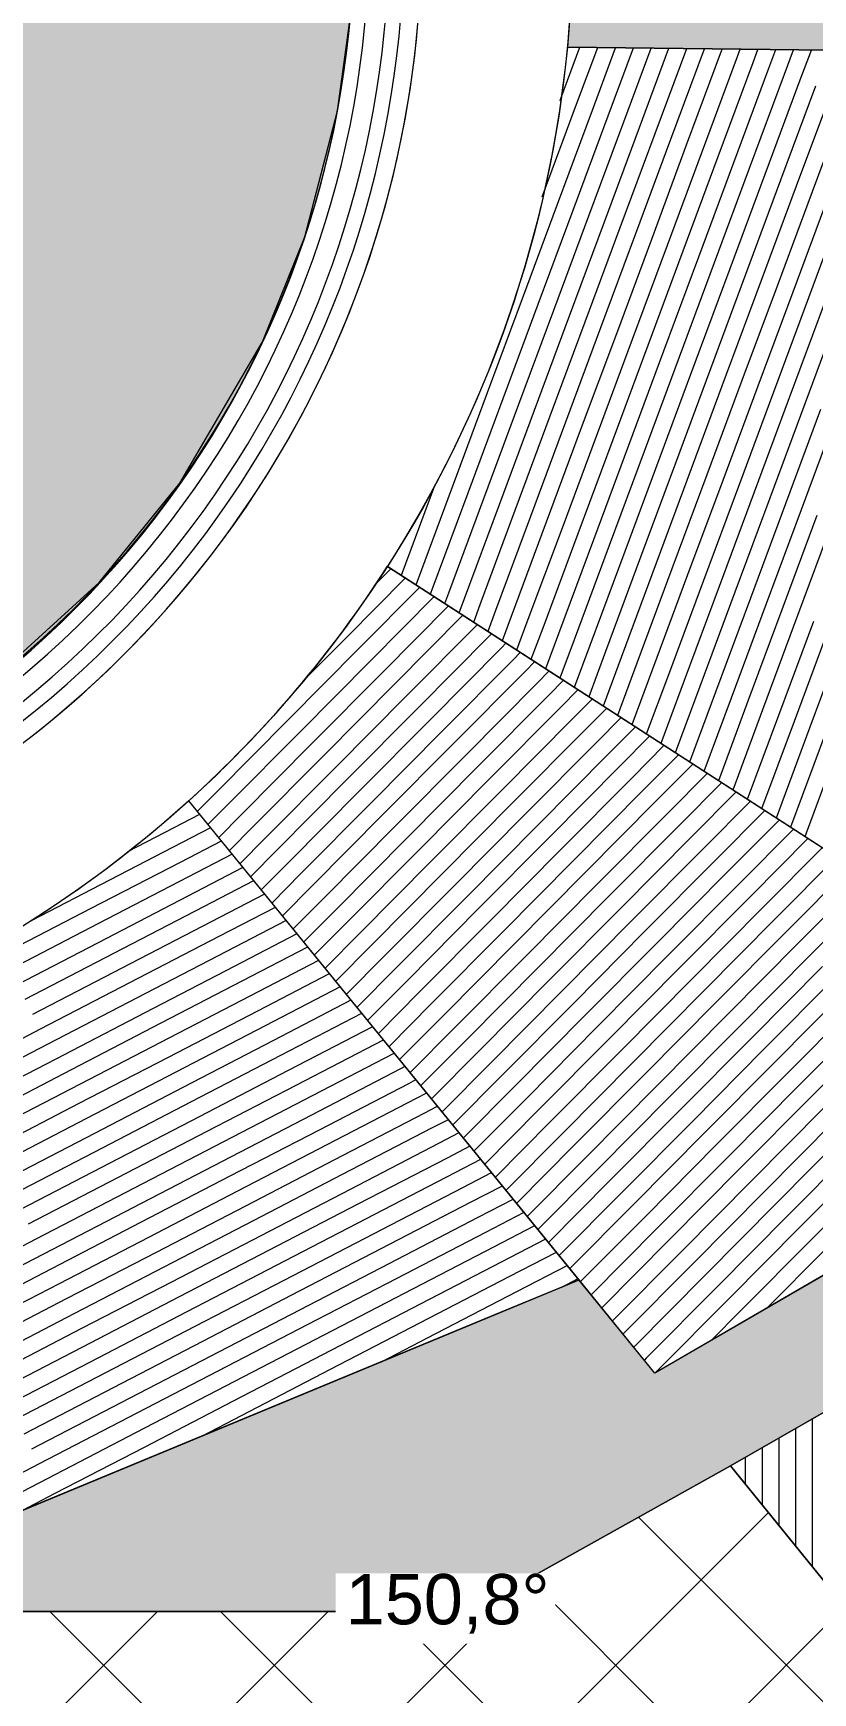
# Model space of a CAD drawing. Header units: millimetres. Extents: x -34838 to 729576, y -214038 to 121482.
# Drawn here: x 71998 to 79750, y 15270 to 31781 of the extents above; entities that cross this region are included whole.
import ezdxf

# ---------------------------------------------------------------- set-up
doc = ezdxf.new("R2010")
doc.units = ezdxf.units.MM
doc.header["$MEASUREMENT"] = 0
doc.set_wipeout_variables(frame=1)
doc.linetypes.add('Wipeout_Contour', pattern=[1000, 0, -1000])
for name, color, linetype, lineweight in [('0_Ном._пера__5', 7, 'Continuous', 0), ('_ ГП _90м басейн_Ном._пера__1', 7, 'Continuous', 13), ('_ ГП _СПОРУДИ.3Д_Ном._пера__1', 7, 'Continuous', 13), ('АБ _ 0 _ СТІНИ _ ЗОВНІШНІ .3D_Ном._пера__87', 7, 'Continuous', 13), ('АБ _ 1 _ ПЕРЕКРИТТЯ _ ПІДЛОГИ .3D_Ном._пера__89', 7, 'Continuous', 13), ('АБ _ 1 _ ПЕРЕКРИТТЯ _ ПІДЛОГИ .3D_Ном._пера__98', 140, 'Continuous', 13)]:
    doc.layers.add(name, color=color, linetype=linetype, lineweight=lineweight)
for name, color, linetype, lineweight, true_color in [('0_Ном._пера__79', 7, 'Continuous', 13, 0x00bf30), ('_ ГП _90м басейн_Ном._пера__114', 7, 'Continuous', 13, 0xb9b9b9), ('_ ГП _90м басейн_Ном._пера__255', 7, 'Continuous', 0, 0xaaaaaa), ('_ ГП _ОЗЕЛЕНЕННЯ.3Д_Ном._пера__231', 7, 'Continuous', 13, 0xcfdbc1), ('_ ГП _ОЗЕЛЕНЕННЯ.3Д_Ном._пера__255', 7, 'Continuous', 0, 0xaaaaaa), ('_ ГП _СПОРУДИ.3Д_Ном._пера__114', 7, 'Continuous', 13, 0xb9b9b9), ('_ ГП _СПОРУДИ.3Д_Ном._пера__253', 7, 'Continuous', 13, 0xdadada), ('_ ГП _СПОРУДИ.3Д_Ном._пера__255', 7, 'Continuous', 0, 0xaaaaaa), ('__ ГП _СПОРУДИ.2Д_Ном._пера__231', 7, 'Continuous', 13, 0xcfdbc1), ('__ ГП _СПОРУДИ.2Д_Ном._пера__255', 7, 'Continuous', 0, 0xaaaaaa)]:
    doc.layers.add(name, color=color, linetype=linetype, lineweight=lineweight, true_color=true_color)
for name, color, linetype in [('_ ГП _90м басейн', 7, 'Continuous'), ('_ ГП _ОЗЕЛЕНЕННЯ.3Д', 7, 'Continuous'), ('_ ГП _СПОРУДИ.3Д', 7, 'Continuous'), ('__ ГП _СПОРУДИ.2Д', 7, 'Continuous'), ('АБ _ 0 _ СТІНИ _ ЗОВНІШНІ .3D', 7, 'Continuous'), ('АБ _ 1 _ ПЕРЕКРИТТЯ _ ПІДЛОГИ .3D', 7, 'Continuous'), ('АП _ ТЕП _ СПОРУДА (ЗОНИ) .3D', 7, 'Continuous')]:
    doc.layers.add(name, color=color, linetype=linetype)
doc.styles.add('СГЕНЕРИР_СТИЛЬ_1', font='Arial.ttf')
doc.dimstyles.new('СГЕНЕРИР_СТИЛЬ__3', dxfattribs={"dimtxt": 500, "dimasz": 190, "dimexe": 0.18, "dimexo": 40, "dimgap": 0.09, "dimtad": 0, "dimtih": 1, "dimtoh": 1, "dimdec": 0, "dimzin": 0, "dimdsep": 46, "dimtxsty": 'СГЕНЕРИР_СТИЛЬ_1', "dimblk": 'ARROWHEAD_10', "dimblk1": 'ARROWHEAD_10', "dimblk2": 'ARROWHEAD_10', "dimcen": 0.09, "dimclrd": 256, "dimclre": 256, "dimclrt": 7, "dimazin": 0, "dimtfac": 1, "dimtdec": 4, "dimtmove": 0, "dimatfit": 3, "dimfxl": 1, "dimtolj": 1, "dimtzin": 0, "dimarcsym": 0})

# ---------------------------------------------------------------- blocks, each defined once
blk = doc.blocks.new('Стена_2_4', base_point=(59559, 25623))
at = {"layer": 'АБ _ 0 _ СТІНИ _ ЗОВНІШНІ .3D_Ном._пера__87', "color": 7, "linetype": 'Continuous', "lineweight": 13}
for radius, start, end in [(10114, 234.9707, 95.1847), (9939, 233.592, 96.577), (9789, 232.3305, 97.8517), (9589, 230.516, 99.6869), (9439, 229.039, 100.1721)]:
    blk.add_arc((65747, 32751), radius, start, end, dxfattribs=at)
blk = doc.blocks.new('Перекрытие_1_4', base_point=(-4200, 21050))
at = {"layer": 'АБ _ 1 _ ПЕРЕКРИТТЯ _ ПІДЛОГИ .3D_Ном._пера__98', "linetype": 'Continuous', "lineweight": 0, "true_color": 0x002633}
blk.add_hatch(color=158, dxfattribs=at).paths.add_polyline_path([(-4200, 21050), (55284, 21050), (58050, 21050), (58300, 21050), (59551, 25592, 1.595439), (63959, 42020), (63917, 42011), (63937, 42087), (65254, 47001), (33587, 65284), (25686, 51600, -0.333027), (14323, 46741), (-4200, 51704)])
at = {"layer": 'АБ _ 1 _ ПЕРЕКРИТТЯ _ ПІДЛОГИ .3D_Ном._пера__89', "color": 7, "linetype": 'Continuous', "lineweight": 13, "flags": 128}
blk.add_lwpolyline([(-4200, 21050), (55284, 21050), (58050, 21050), (58300, 21050), (59551, 25592, 1.595439), (63959, 42020), (63917, 42011), (63937, 42087), (65254, 47001), (33587, 65284), (25686, 51600, -0.333027), (14323, 46741), (-4200, 51704)], format="xyb", close=True, dxfattribs=at)
blk = doc.blocks.new('*X41')
at = {"layer": '_ ГП _90м басейн_Ном._пера__114', "color": 9, "linetype": 'Continuous', "lineweight": 13, "true_color": 0xb9b9b9}
for p, q in [((77245, 31133), (77433, 31641)), ((77401, 31075), (77610, 31639)), ((77557, 31017), (77787, 31637)), ((77714, 30959), (77965, 31635)), ((77870, 30901), (78142, 31633)), ((77870, 30901), (78142, 31633)), ((78026, 30843), (78319, 31631)), ((78182, 30785), (78496, 31629)), ((78339, 30727), (78673, 31627)), ((78495, 30669), (78843, 31606)), ((78651, 30611), (78999, 31548)), ((78651, 30611), (78999, 31548)), ((78843, 31606), (78850, 31625)), ((78999, 31548), (79027, 31622)), ((78999, 31548), (79027, 31622)), ((79155, 31490), (79204, 31620)), ((79312, 31432), (79381, 31618)), ((79468, 31374), (79558, 31616)), ((79624, 31316), (79735, 31614)), ((78807, 30553), (79155, 31490)), ((78964, 30495), (79312, 31432)), ((79120, 30437), (79468, 31374)), ((79276, 30379), (79624, 31316)), ((79432, 30321), (79780, 31258)), ((79432, 30321), (79780, 31258)), ((77059, 30153), (77401, 31075)), ((77236, 31109), (77245, 31133)), ((79588, 30263), (79937, 31200)), ((79745, 30205), (80093, 31142)), ((77209, 30080), (77557, 31017)), ((77365, 30022), (77714, 30959)), ((77522, 29963), (77870, 30901)), ((77522, 29963), (77870, 30901)), ((77678, 29905), (78026, 30843)), ((77834, 29847), (78182, 30785)), ((77990, 29789), (78339, 30727)), ((78147, 29731), (78495, 30669)), ((78303, 29673), (78651, 30611)), ((78303, 29673), (78651, 30611)), ((78459, 29615), (78807, 30553)), ((78615, 29557), (78964, 30495)), ((78772, 29499), (79120, 30437)), ((78928, 29441), (79276, 30379)), ((79084, 29383), (79432, 30321)), ((79084, 29383), (79432, 30321)), ((79240, 29325), (79588, 30263)), ((76861, 29142), (77209, 30080)), ((79397, 29267), (79745, 30205)), ((79553, 29209), (79901, 30147)), ((79709, 29151), (80057, 30089)), ((77017, 29084), (77365, 30022)), ((77174, 29026), (77522, 29963)), ((77174, 29026), (77522, 29963)), ((77330, 28968), (77678, 29905)), ((77486, 28910), (77834, 29847)), ((77642, 28852), (77990, 29789)), ((77799, 28794), (78147, 29731)), ((77955, 28736), (78303, 29673)), ((77955, 28736), (78303, 29673)), ((78111, 28678), (78459, 29615)), ((78267, 28620), (78615, 29557)), ((78423, 28562), (78772, 29499)), ((78580, 28504), (78928, 29441)), ((78736, 28446), (79084, 29383)), ((78736, 28446), (79084, 29383)), ((78892, 28388), (79240, 29325)), ((79048, 28330), (79397, 29267)), ((76513, 28205), (76861, 29142)), ((76669, 28147), (77017, 29084)), ((79205, 28272), (79553, 29209)), ((79361, 28214), (79709, 29151)), ((79517, 28156), (79865, 29093)), ((79517, 28156), (79865, 29093)), ((76825, 28089), (77174, 29026)), ((76825, 28089), (77174, 29026)), ((76982, 28031), (77330, 28968)), ((77138, 27973), (77486, 28910)), ((79673, 28098), (80022, 29035)), ((77294, 27915), (77642, 28852)), ((77450, 27857), (77799, 28794)), ((77607, 27798), (77955, 28736)), ((77607, 27798), (77955, 28736)), ((77763, 27740), (78111, 28678)), ((77919, 27682), (78267, 28620)), ((78075, 27624), (78423, 28562)), ((78232, 27566), (78580, 28504)), ((78388, 27508), (78736, 28446)), ((78388, 27508), (78736, 28446)), ((78544, 27450), (78892, 28388)), ((78700, 27392), (79048, 28330)), ((78857, 27334), (79205, 28272)), ((76165, 27267), (76513, 28205)), ((76321, 27209), (76669, 28147)), ((76477, 27151), (76825, 28089)), ((76477, 27151), (76825, 28089)), ((79013, 27276), (79361, 28214)), ((79169, 27218), (79517, 28156)), ((79169, 27218), (79517, 28156)), ((79325, 27160), (79673, 28098)), ((76634, 27093), (76982, 28031)), ((76790, 27035), (77138, 27973)), ((76946, 26977), (77294, 27915)), ((79482, 27102), (79830, 28040)), ((79638, 27044), (79986, 27982)), ((77102, 26919), (77450, 27857)), ((77259, 26861), (77607, 27798)), ((77259, 26861), (77607, 27798)), ((77415, 26803), (77763, 27740)), ((77571, 26745), (77919, 27682)), ((77727, 26687), (78075, 27624)), ((77883, 26629), (78232, 27566)), ((78040, 26571), (78388, 27508)), ((78040, 26571), (78388, 27508)), ((78196, 26513), (78544, 27450)), ((75660, 26388), (75992, 27281)), ((75817, 26330), (76165, 27267)), ((78352, 26455), (78700, 27392)), ((78508, 26397), (78857, 27334)), ((78665, 26339), (79013, 27276)), ((75973, 26272), (76321, 27209)), ((76129, 26214), (76477, 27151)), ((76129, 26214), (76477, 27151)), ((76285, 26156), (76634, 27093)), ((78821, 26281), (79169, 27218)), ((78821, 26281), (79169, 27218)), ((78977, 26223), (79325, 27160)), ((79133, 26165), (79482, 27102)), ((76442, 26098), (76790, 27035)), ((76598, 26040), (76946, 26977)), ((76754, 25982), (77102, 26919)), ((79290, 26107), (79638, 27044)), ((79446, 26049), (79794, 26986)), ((79602, 25991), (79950, 26928)), ((79602, 25991), (79950, 26928)), ((76910, 25924), (77259, 26861)), ((76910, 25924), (77259, 26861)), ((77067, 25866), (77415, 26803)), ((77223, 25808), (77571, 26745)), ((77379, 25750), (77727, 26687)), ((77535, 25692), (77883, 26629)), ((77692, 25633), (78040, 26571)), ((77692, 25633), (78040, 26571)), ((77848, 25575), (78196, 26513)), ((78004, 25517), (78352, 26455)), ((75660, 26387), (75660, 26388)), ((75804, 26294), (75817, 26330)), ((75947, 26202), (75973, 26272)), ((78160, 25459), (78508, 26397)), ((78317, 25401), (78665, 26339)), ((78473, 25343), (78821, 26281)), ((78473, 25343), (78821, 26281)), ((76090, 26109), (76129, 26214)), ((76090, 26109), (76129, 26214)), ((76234, 26016), (76285, 26156)), ((76377, 25923), (76442, 26098)), ((78629, 25285), (78977, 26223)), ((78785, 25227), (79133, 26165)), ((78942, 25169), (79290, 26107)), ((76520, 25831), (76598, 26040)), ((76664, 25738), (76754, 25982)), ((76807, 25645), (76910, 25924)), ((76807, 25645), (76910, 25924)), ((79098, 25111), (79446, 26049)), ((79254, 25053), (79602, 25991)), ((79254, 25053), (79602, 25991)), ((79410, 24995), (79758, 25933)), ((76950, 25552), (77067, 25866)), ((77094, 25460), (77223, 25808)), ((79567, 24937), (79915, 25875)), ((79723, 24879), (80071, 25817)), ((77237, 25367), (77379, 25750)), ((77380, 25274), (77535, 25692)), ((77524, 25181), (77692, 25633)), ((77524, 25181), (77692, 25633)), ((77667, 25089), (77848, 25575)), ((77810, 24996), (78004, 25517)), ((77954, 24903), (78160, 25459)), ((78097, 24810), (78317, 25401)), ((78240, 24718), (78473, 25343)), ((78240, 24718), (78473, 25343)), ((78384, 24625), (78629, 25285)), ((78527, 24532), (78785, 25227)), ((78670, 24439), (78942, 25169)), ((78814, 24347), (79098, 25111)), ((78957, 24254), (79254, 25053)), ((78957, 24254), (79254, 25053)), ((79100, 24161), (79410, 24995)), ((79244, 24068), (79567, 24937)), ((79387, 23976), (79723, 24879)), ((79531, 23884), (79879, 24821)), ((79687, 23826), (80035, 24763)), ((79687, 23826), (80035, 24763)), ((79530, 23883), (79531, 23884)), ((79674, 23790), (79687, 23826)), ((79674, 23790), (79687, 23826))]:
    blk.add_line(p, q, dxfattribs=at)
blk = doc.blocks.new('3D-сетка_23_4', base_point=(96163, 26163))
at = {"layer": '_ ГП _90м басейн_Ном._пера__255', "color": 253, "linetype": 'Continuous', "lineweight": 0, "true_color": 0xaaaaaa, "flags": 128}
blk.add_lwpolyline([(96163, 26163), (94859, 31440), (77309, 31642, -0.119322), (75521, 26477), (83313, 21435), (88236, 23441), (89231, 21707), (94337, 24636), (94235, 25055)], format="xyb", close=True, dxfattribs=at)
at = {"layer": '_ ГП _90м басейн', "color": 253, "lineweight": 0, "true_color": 0xaaaaaa}
blk.add_blockref('*X41', (0, 0), dxfattribs=at)
blk = doc.blocks.new('*X43')
at = {"layer": '_ ГП _СПОРУДИ.3Д_Ном._пера__114', "color": 9, "linetype": 'Continuous', "lineweight": 13, "true_color": 0xb9b9b9}
for p, q in [((73537, 24137), (73548, 24143)), ((73309, 23831), (73656, 24011)), ((72940, 23639), (73309, 23831)), ((73386, 23683), (73763, 23879)), ((73386, 23683), (73763, 23879)), ((72498, 23222), (73386, 23683)), ((72498, 23222), (73386, 23683)), ((73463, 23535), (73870, 23747)), ((73539, 23387), (73978, 23615)), ((72575, 23075), (73463, 23535)), ((73616, 23239), (74085, 23483)), ((72652, 22927), (73539, 23387)), ((73693, 23091), (74193, 23351)), ((71986, 22956), (72498, 23222)), ((71986, 22956), (72498, 23222)), ((72729, 22779), (73616, 23239)), ((73770, 22943), (74300, 23219)), ((73770, 22943), (74300, 23219)), ((71687, 22614), (72575, 23075)), ((72805, 22631), (73693, 23091)), ((73847, 22796), (74408, 23087)), ((73923, 22648), (74515, 22955)), ((71764, 22466), (72652, 22927)), ((72882, 22483), (73770, 22943)), ((72882, 22483), (73770, 22943)), ((72959, 22335), (73847, 22796)), ((74000, 22500), (74623, 22823)), ((71841, 22318), (72729, 22779)), ((71918, 22170), (72805, 22631)), ((73036, 22187), (73923, 22648)), ((74077, 22352), (74730, 22691)), ((71995, 22022), (72882, 22483)), ((71995, 22022), (72882, 22483)), ((73112, 22039), (74000, 22500)), ((74154, 22204), (74837, 22559)), ((74154, 22204), (74837, 22559)), ((72071, 21874), (72959, 22335)), ((73189, 21891), (74077, 22352)), ((74230, 22056), (74945, 22427)), ((74307, 21908), (75052, 22295)), ((72148, 21726), (73036, 22187)), ((73266, 21743), (74154, 22204)), ((73266, 21743), (74154, 22204)), ((74384, 21760), (75160, 22163)), ((72225, 21578), (73112, 22039)), ((73343, 21595), (74230, 22056)), ((74461, 21612), (75267, 22031)), ((71184, 21414), (72071, 21874)), ((72302, 21430), (73189, 21891)), ((73420, 21447), (74307, 21908)), ((74538, 21464), (75375, 21899)), ((74538, 21464), (75375, 21899)), ((71261, 21266), (72148, 21726)), ((72378, 21283), (73266, 21743)), ((72378, 21283), (73266, 21743)), ((73496, 21299), (74384, 21760)), ((74614, 21316), (75482, 21767)), ((75579, 21629), (75589, 21635)), ((71337, 21118), (72225, 21578)), ((72455, 21135), (73343, 21595)), ((73573, 21151), (74461, 21612)), ((74691, 21168), (75579, 21629)), ((74768, 21020), (75655, 21481)), ((75655, 21481), (75697, 21503)), ((71414, 20970), (72302, 21430)), ((72532, 20987), (73420, 21447)), ((73650, 21004), (74538, 21464)), ((73650, 21004), (74538, 21464)), ((73727, 20856), (74614, 21316)), ((74845, 20872), (75732, 21333)), ((75732, 21333), (75804, 21371)), ((71491, 20822), (72378, 21283)), ((71491, 20822), (72378, 21283)), ((72609, 20839), (73496, 21299)), ((72686, 20691), (73573, 21151)), ((73803, 20708), (74691, 21168)), ((74921, 20725), (75809, 21185)), ((74921, 20725), (75809, 21185)), ((75809, 21185), (75912, 21239)), ((75809, 21185), (75912, 21239)), ((71568, 20674), (72455, 21135)), ((71644, 20526), (72532, 20987)), ((72762, 20543), (73650, 21004)), ((72762, 20543), (73650, 21004)), ((73880, 20560), (74768, 21020)), ((74998, 20577), (75886, 21037)), ((75886, 21037), (76019, 21107)), ((75963, 20889), (76127, 20975)), ((71721, 20378), (72609, 20839)), ((72839, 20395), (73727, 20856)), ((73957, 20412), (74845, 20872)), ((75075, 20429), (75963, 20889)), ((76039, 20741), (76234, 20843)), ((71798, 20230), (72686, 20691)), ((72916, 20247), (73803, 20708)), ((74034, 20264), (74921, 20725)), ((74034, 20264), (74921, 20725)), ((75152, 20281), (76039, 20741)), ((76116, 20593), (76342, 20711)), ((71875, 20082), (72762, 20543)), ((71875, 20082), (72762, 20543)), ((72993, 20099), (73880, 20560)), ((74111, 20116), (74998, 20577)), ((75228, 20133), (76116, 20593)), ((76193, 20446), (76449, 20578)), ((76193, 20446), (76449, 20578)), ((71952, 19934), (72839, 20395)), ((73069, 19951), (73957, 20412)), ((74187, 19968), (75075, 20429)), ((75305, 19985), (76193, 20446)), ((75305, 19985), (76193, 20446)), ((76270, 20298), (76556, 20446)), ((76346, 20150), (76664, 20314)), ((72028, 19786), (72916, 20247)), ((73146, 19803), (74034, 20264)), ((73146, 19803), (74034, 20264)), ((74264, 19820), (75152, 20281)), ((75382, 19837), (76270, 20298)), ((75459, 19689), (76346, 20150)), ((76423, 20002), (76771, 20182)), ((72105, 19638), (72993, 20099)), ((73223, 19655), (74111, 20116)), ((74341, 19672), (75228, 20133)), ((74418, 19524), (75305, 19985)), ((74418, 19524), (75305, 19985)), ((75536, 19541), (76423, 20002)), ((76500, 19854), (76879, 20050)), ((72182, 19491), (73069, 19951)), ((73300, 19507), (74187, 19968)), ((73377, 19359), (74264, 19820)), ((74494, 19376), (75382, 19837)), ((75612, 19393), (76500, 19854)), ((76577, 19706), (76986, 19918)), ((76577, 19706), (76986, 19918)), ((71141, 19326), (72028, 19786)), ((72259, 19343), (73146, 19803)), ((72259, 19343), (73146, 19803)), ((72335, 19195), (73223, 19655)), ((73453, 19212), (74341, 19672)), ((74571, 19228), (75459, 19689)), ((75689, 19245), (76577, 19706)), ((75689, 19245), (76577, 19706)), ((76653, 19558), (77094, 19786)), ((76730, 19410), (77201, 19654)), ((71218, 19178), (72105, 19638)), ((71294, 19030), (72182, 19491)), ((72412, 19047), (73300, 19507)), ((73530, 19064), (74418, 19524)), ((73530, 19064), (74418, 19524)), ((74648, 19080), (75536, 19541)), ((75766, 19097), (76653, 19558)), ((76807, 19262), (77308, 19522)), ((71371, 18882), (72259, 19343)), ((71371, 18882), (72259, 19343)), ((72489, 18899), (73377, 19359)), ((73607, 18916), (74494, 19376)), ((74725, 18933), (75612, 19393)), ((75843, 18949), (76730, 19410)), ((77248, 19303), (77416, 19390)), ((71448, 18734), (72335, 19195)), ((72566, 18751), (73453, 19212)), ((73684, 18768), (74571, 19228)), ((74802, 18785), (75689, 19245)), ((74802, 18785), (75689, 19245)), ((75919, 18801), (76807, 19262)), ((71525, 18586), (72412, 19047)), ((72643, 18603), (73530, 19064)), ((72643, 18603), (73530, 19064)), ((73760, 18620), (74648, 19080)), ((74878, 18637), (75766, 19097)), ((71601, 18438), (72489, 18899)), ((72719, 18455), (73607, 18916)), ((73837, 18472), (74725, 18933)), ((74955, 18489), (75843, 18949)), ((71678, 18290), (72566, 18751)), ((72796, 18307), (73684, 18768)), ((73914, 18324), (74802, 18785)), ((73914, 18324), (74802, 18785)), ((75461, 18563), (75919, 18801)), ((71755, 18142), (72643, 18603)), ((71755, 18142), (72643, 18603)), ((72873, 18159), (73760, 18620)), ((73991, 18176), (74878, 18637)), ((71832, 17994), (72719, 18455)), ((72950, 18011), (73837, 18472)), ((74068, 18028), (74955, 18489)), ((71909, 17846), (72796, 18307)), ((73026, 17863), (73914, 18324)), ((73026, 17863), (73914, 18324)), ((73103, 17715), (73991, 18176)), ((71985, 17698), (72873, 18159)), ((72062, 17551), (72950, 18011)), ((73674, 17824), (74068, 18028)), ((72139, 17403), (73026, 17863)), ((72139, 17403), (73026, 17863)), ((72216, 17255), (73103, 17715)), ((71174, 17090), (72062, 17551)), ((71251, 16942), (72139, 17403)), ((71251, 16942), (72139, 17403)), ((71887, 17084), (72216, 17255))]:
    blk.add_line(p, q, dxfattribs=at)
blk = doc.blocks.new('3D-сетка_24_4', base_point=(77427, 19377))
at = {"layer": '_ ГП _СПОРУДИ.3Д_Ном._пера__255', "color": 253, "linetype": 'Continuous', "lineweight": 0, "true_color": 0xaaaaaa, "flags": 128}
blk.add_lwpolyline([(77427, 19377), (73546, 24145, -0.124831), (68502, 21468), (69461, 16080)], format="xyb", close=True, dxfattribs=at)
at = {"layer": '_ ГП _СПОРУДИ.3Д', "color": 253, "lineweight": 0, "true_color": 0xaaaaaa}
blk.add_blockref('*X43', (0, 0), dxfattribs=at)
blk = doc.blocks.new('*X47')
at = {"layer": '_ ГП _90м басейн_Ном._пера__114', "color": 9, "linetype": 'Continuous', "lineweight": 13, "true_color": 0xb9b9b9}
for p, q in [((75557, 26454), (75389, 26285)), ((75700, 26362), (75118, 25776)), ((75842, 26269), (75237, 25658)), ((75985, 26177), (75355, 25541)), ((75985, 26177), (75355, 25541)), ((76128, 26084), (75473, 25424)), ((76271, 25992), (75592, 25306)), ((75118, 25776), (74682, 25336)), ((76414, 25899), (75710, 25189)), ((76533, 25782), (75828, 25072)), ((76414, 25899), (76414, 25899)), ((76557, 25807), (76533, 25782)), ((75237, 25658), (74532, 24948)), ((76651, 25664), (75947, 24954)), ((76651, 25664), (75947, 24954)), ((76700, 25714), (76651, 25664)), ((76700, 25714), (76651, 25664)), ((76843, 25622), (76769, 25547)), ((75355, 25541), (74651, 24831)), ((75355, 25541), (74651, 24831)), ((76769, 25547), (76065, 24837)), ((76888, 25430), (76183, 24720)), ((76986, 25529), (76888, 25430)), ((77129, 25437), (77006, 25312)), ((75473, 25424), (74769, 24714)), ((75592, 25306), (74887, 24596)), ((77006, 25312), (76302, 24602)), ((77272, 25344), (77124, 25195)), ((75710, 25189), (75006, 24479)), ((77124, 25195), (76420, 24485)), ((77415, 25252), (77243, 25077)), ((77415, 25252), (77243, 25077)), ((77558, 25159), (77361, 24960)), ((74532, 24948), (73828, 24238)), ((75828, 25072), (75124, 24362)), ((75947, 24954), (75242, 24244)), ((75947, 24954), (75242, 24244)), ((77243, 25077), (76538, 24367)), ((77243, 25077), (76538, 24367)), ((77361, 24960), (76657, 24250)), ((77701, 25067), (77479, 24843)), ((77844, 24974), (77598, 24725)), ((74651, 24831), (73947, 24121)), ((74651, 24831), (73947, 24121)), ((76065, 24837), (75361, 24127)), ((77479, 24843), (76775, 24133)), ((77987, 24881), (77716, 24608)), ((78130, 24789), (77834, 24491)), ((78130, 24789), (77834, 24491)), ((74769, 24714), (74065, 24004)), ((76183, 24720), (75479, 24010)), ((76302, 24602), (75597, 23892)), ((77598, 24725), (76893, 24015)), ((77716, 24608), (77012, 23898)), ((78273, 24696), (77953, 24373)), ((78416, 24604), (78071, 24256)), ((74887, 24596), (74183, 23886)), ((75006, 24479), (74302, 23769)), ((76420, 24485), (75716, 23775)), ((77834, 24491), (77130, 23781)), ((77834, 24491), (77130, 23781)), ((78559, 24511), (78189, 24139)), ((75124, 24362), (74420, 23652)), ((76538, 24367), (75834, 23657)), ((76538, 24367), (75834, 23657)), ((77953, 24373), (77248, 23663)), ((78702, 24419), (78308, 24021)), ((78845, 24326), (78426, 23904)), ((78845, 24326), (78426, 23904)), ((73828, 24238), (73631, 24040)), ((73947, 24121), (73737, 23910)), ((73947, 24121), (73737, 23910)), ((75242, 24244), (74538, 23534)), ((75242, 24244), (74538, 23534)), ((75361, 24127), (74657, 23417)), ((76657, 24250), (75953, 23540)), ((76775, 24133), (76071, 23423)), ((78071, 24256), (77367, 23546)), ((78189, 24139), (77485, 23429)), ((78988, 24234), (78544, 23786)), ((79131, 24141), (78663, 23669)), ((74065, 24004), (73843, 23780)), ((75479, 24010), (74775, 23300)), ((76893, 24015), (76189, 23305)), ((78308, 24021), (77603, 23311)), ((79274, 24049), (78781, 23552)), ((79417, 23956), (78899, 23434)), ((74183, 23886), (73949, 23650)), ((75597, 23892), (74893, 23182)), ((77012, 23898), (76308, 23188)), ((77130, 23781), (76426, 23071)), ((77130, 23781), (76426, 23071)), ((78426, 23904), (77722, 23194)), ((78426, 23904), (77722, 23194)), ((78544, 23786), (77840, 23076)), ((79560, 23864), (79018, 23317)), ((79560, 23864), (79018, 23317)), ((74302, 23769), (74054, 23520)), ((74420, 23652), (74160, 23390)), ((75716, 23775), (75012, 23065)), ((75834, 23657), (75130, 22947)), ((75834, 23657), (75130, 22947)), ((77248, 23663), (76544, 22953)), ((78663, 23669), (77958, 22959)), ((79703, 23771), (79136, 23200)), ((79846, 23679), (79254, 23082)), ((74538, 23534), (74266, 23260)), ((74538, 23534), (74266, 23260)), ((75953, 23540), (75248, 22830)), ((77367, 23546), (76663, 22836)), ((78781, 23552), (78077, 22842)), ((79989, 23586), (79373, 22965)), ((80132, 23494), (79491, 22848)), ((74657, 23417), (74372, 23130)), ((74775, 23300), (74478, 23000)), ((76071, 23423), (75367, 22713)), ((76189, 23305), (75485, 22595)), ((77485, 23429), (76781, 22719)), ((77603, 23311), (76899, 22601)), ((78899, 23434), (78195, 22724)), ((79018, 23317), (78313, 22607)), ((79018, 23317), (78313, 22607)), ((80275, 23401), (79609, 22730)), ((80275, 23401), (79609, 22730)), ((80418, 23309), (79728, 22613)), ((74893, 23182), (74583, 22870)), ((76308, 23188), (75603, 22478)), ((77722, 23194), (77018, 22484)), ((77722, 23194), (77018, 22484)), ((79136, 23200), (78432, 22490)), ((75012, 23065), (74689, 22740)), ((76426, 23071), (75722, 22361)), ((76426, 23071), (75722, 22361)), ((76544, 22953), (75840, 22243)), ((77840, 23076), (77136, 22366)), ((77958, 22959), (77254, 22249)), ((79254, 23082), (78550, 22372)), ((79373, 22965), (78668, 22255)), ((75130, 22947), (74795, 22610)), ((75130, 22947), (74795, 22610)), ((75248, 22830), (74901, 22480)), ((76663, 22836), (75958, 22126)), ((78077, 22842), (77373, 22132)), ((79491, 22848), (78787, 22137)), ((75367, 22713), (75007, 22350)), ((76781, 22719), (76077, 22009)), ((78195, 22724), (77491, 22014)), ((79609, 22730), (78905, 22020)), ((79609, 22730), (78905, 22020)), ((75485, 22595), (75112, 22220)), ((75603, 22478), (75218, 22090)), ((76899, 22601), (76195, 21891)), ((77018, 22484), (76313, 21774)), ((77018, 22484), (76313, 21774)), ((78313, 22607), (77609, 21897)), ((78313, 22607), (77609, 21897)), ((78432, 22490), (77728, 21780)), ((79728, 22613), (79023, 21903)), ((79846, 22495), (79142, 21785)), ((75722, 22361), (75324, 21960)), ((75722, 22361), (75324, 21960)), ((77136, 22366), (76432, 21656)), ((78550, 22372), (77846, 21662)), ((79964, 22378), (79260, 21668)), ((75840, 22243), (75430, 21830)), ((75958, 22126), (75536, 21700)), ((77254, 22249), (76550, 21539)), ((77373, 22132), (76668, 21422)), ((78668, 22255), (77964, 21545)), ((78787, 22137), (78083, 21427)), ((80083, 22261), (79378, 21551)), ((80201, 22143), (79497, 21433)), ((80201, 22143), (79497, 21433)), ((76077, 22009), (75641, 21570)), ((77491, 22014), (76787, 21304)), ((78905, 22020), (78201, 21310)), ((78905, 22020), (78201, 21310)), ((80319, 22026), (79615, 21316)), ((76195, 21891), (75747, 21440)), ((77609, 21897), (76905, 21187)), ((77609, 21897), (76905, 21187)), ((79023, 21903), (78319, 21193)), ((80438, 21909), (79733, 21199)), ((76313, 21774), (75853, 21310)), ((76313, 21774), (75853, 21310)), ((76432, 21656), (75959, 21180)), ((77728, 21780), (77023, 21070)), ((77846, 21662), (77142, 20952)), ((79142, 21785), (78438, 21075)), ((79260, 21668), (78556, 20958)), ((76550, 21539), (76065, 21050)), ((77964, 21545), (77260, 20835)), ((79378, 21551), (78674, 20841)), ((76668, 21422), (76170, 20920)), ((76787, 21304), (76276, 20790)), ((78083, 21427), (77378, 20717)), ((78201, 21310), (77497, 20600)), ((78201, 21310), (77497, 20600)), ((79497, 21433), (78793, 20723)), ((79497, 21433), (78793, 20723)), ((79615, 21316), (78911, 20606)), ((76905, 21187), (76382, 20660)), ((76905, 21187), (76382, 20660)), ((78319, 21193), (77615, 20483)), ((79733, 21199), (79029, 20489)), ((77023, 21070), (76488, 20530)), ((78438, 21075), (77733, 20365)), ((79852, 21081), (79148, 20371)), ((77142, 20952), (76594, 20400)), ((77260, 20835), (76699, 20270)), ((78556, 20958), (77852, 20248)), ((78674, 20841), (77970, 20131)), ((79970, 20964), (79266, 20254)), ((80088, 20846), (79384, 20136)), ((80088, 20846), (79384, 20136)), ((77378, 20717), (76805, 20140)), ((78793, 20723), (78088, 20013)), ((78793, 20723), (78088, 20013)), ((80207, 20729), (79503, 20019)), ((77497, 20600), (76911, 20010)), ((77497, 20600), (76911, 20010)), ((77615, 20483), (77017, 19880)), ((78911, 20606), (78207, 19896)), ((79029, 20489), (78325, 19779)), ((80325, 20612), (79621, 19902)), ((80443, 20494), (79739, 19784)), ((77733, 20365), (77123, 19750)), ((79148, 20371), (78443, 19661)), ((77852, 20248), (77228, 19620)), ((79266, 20254), (78562, 19544)), ((77970, 20131), (77334, 19490)), ((78088, 20013), (77440, 19360)), ((78088, 20013), (77440, 19360)), ((79384, 20136), (78680, 19426)), ((79384, 20136), (78680, 19426)), ((79503, 20019), (78798, 19309)), ((78207, 19896), (77546, 19230)), ((79621, 19902), (78917, 19192)), ((78325, 19779), (77652, 19100)), ((78443, 19661), (77757, 18970)), ((79739, 19784), (79035, 19074)), ((79858, 19667), (79292, 19097)), ((78562, 19544), (77863, 18840)), ((78680, 19426), (77976, 18716)), ((78680, 19426), (77976, 18716)), ((78798, 19309), (78094, 18599)), ((78917, 19192), (78212, 18482)), ((79035, 19074), (78738, 18775)), ((77976, 18716), (77969, 18710)), ((77976, 18716), (77969, 18710)), ((78094, 18599), (78075, 18580)), ((78212, 18482), (78183, 18452))]:
    blk.add_line(p, q, dxfattribs=at)
blk = doc.blocks.new('3D-сетка_26_4', base_point=(78180, 18450))
at = {"layer": '_ ГП _90м басейн_Ном._пера__255', "color": 253, "linetype": 'Continuous', "lineweight": 0, "true_color": 0xaaaaaa, "flags": 128}
blk.add_lwpolyline([(78180, 18450), (73546, 24145, 0.066081), (75521, 26477), (83313, 21435)], format="xyb", close=True, dxfattribs=at)
at = {"layer": '_ ГП _90м басейн', "color": 253, "lineweight": 0, "true_color": 0xaaaaaa}
blk.add_blockref('*X47', (0, 0), dxfattribs=at)
blk = doc.blocks.new('*X49')
at = {"layer": '_ ГП _90м басейн_Ном._пера__114', "color": 9, "linetype": 'Continuous', "lineweight": 13, "true_color": 0xb9b9b9}
for p, q in [((79581, 17679), (79581, 17902)), ((79748, 17679), (79748, 17997)), ((79248, 17679), (79248, 17710)), ((79248, 17137), (79248, 17679)), ((79415, 17679), (79415, 17806)), ((79415, 16932), (79415, 17679)), ((79581, 16727), (79581, 17679)), ((79748, 16679), (79748, 17679)), ((79081, 17342), (79081, 17615)), ((79081, 17342), (79081, 17615)), ((79748, 16522), (79748, 16679))]:
    blk.add_line(p, q, dxfattribs=at)
blk = doc.blocks.new('3D-сетка_27_4', base_point=(88486, 23010))
at = {"layer": '_ ГП _90м басейн_Ном._пера__255', "color": 253, "linetype": 'Continuous', "lineweight": 0, "true_color": 0xaaaaaa, "flags": 128}
blk.add_lwpolyline([(88486, 23010), (78930, 17528), (79889, 16349), (89233, 21708)], close=True, dxfattribs=at)
at = {"layer": '_ ГП _90м басейн', "color": 253, "lineweight": 0, "true_color": 0xaaaaaa}
blk.add_blockref('*X49', (0, 0), dxfattribs=at)
blk = doc.blocks.new('3D-сетка_28_4', base_point=(18511, 102144))
at = {"layer": '_ ГП _ОЗЕЛЕНЕННЯ.3Д_Ном._пера__231', "linetype": 'Continuous', "lineweight": 0, "true_color": 0x7c8373}
blk.add_hatch(color=8, dxfattribs=at).paths.add_polyline_path([(18511, 102144), (32176, 99356), (32777, 102133), (38339, 98909), (38107, 98143), (41707, 96057), (42933, 99724), (57004, 95039), (54799, 88385), (66883, 81470), (66652, 73238), (81463, 64652), (82125, 63322), (81854, 62743), (89127, 48106), (89818, 46715), (91316, 47709), (91592, 46559), (89925, 45540), (90302, 44041), (93163, 32469), (77339, 32030), (77309, 31642), (94859, 31440), (96163, 26163), (94235, 25055), (94337, 24636), (93698, 24270), (93812, 23990), (93551, 23841), (93664, 23563), (94187, 23859), (94301, 23578), (94561, 23728), (94850, 22561), (94394, 22376), (94507, 22098), (94326, 22024), (94439, 21746), (94995, 21972), (101771, 24743), (100702, 29065), (98651, 37246), (97849, 40431), (96873, 44300), (95480, 49804), (95190, 50477), (91449, 58040), (87509, 65969), (80026, 81028), (79018, 83014, -0.058401), (76228, 90820), (73212, 105082, 0.044749), (70748, 112333), (66846, 121482), (18029, 115801), (18213, 110575)])
at = {"layer": '_ ГП _ОЗЕЛЕНЕННЯ.3Д_Ном._пера__255', "color": 253, "linetype": 'Continuous', "lineweight": 0, "true_color": 0xaaaaaa, "flags": 128}
blk.add_lwpolyline([(90302, 44041), (93163, 32469), (77339, 32030), (77309, 31642), (94859, 31440), (96163, 26163), (94235, 25055), (94337, 24636), (93698, 24270), (93812, 23990), (93551, 23841), (93664, 23563), (94187, 23859), (94301, 23578), (94561, 23728), (94850, 22561), (94394, 22376), (94507, 22098), (94326, 22024), (94439, 21746), (94995, 21972)], dxfattribs=at)
blk = doc.blocks.new('3D-сетка_29_4', base_point=(69461, 16080))
at = {"layer": '__ ГП _СПОРУДИ.2Д_Ном._пера__231', "linetype": 'Continuous', "lineweight": 0, "true_color": 0x7c8373}
blk.add_hatch(color=8, dxfattribs=at).paths.add_polyline_path([(69461, 16080), (73282, 16080), (75963, 16080), (76210, 16080), (76339, 16080), (78930, 17528), (88483, 23011), (88460, 23050), (88236, 23441), (83313, 21435), (80250, 19651), (78180, 18450), (77427, 19377), (77220, 19292), (76585, 19029), (71781, 17040)])
at = {"layer": '__ ГП _СПОРУДИ.2Д_Ном._пера__255', "color": 253, "linetype": 'Continuous', "lineweight": 0, "true_color": 0xaaaaaa, "flags": 128}
blk.add_lwpolyline([(69461, 16080), (73282, 16080), (75963, 16080), (76210, 16080), (76339, 16080), (78930, 17528), (88483, 23011), (88460, 23050), (88236, 23441), (83313, 21435), (80250, 19651), (78180, 18450), (77427, 19377), (77220, 19292), (76585, 19029), (71781, 17040)], close=True, dxfattribs=at)
blk = doc.blocks.new('Перекрытие_2_4', base_point=(-3125, 12148))
at = {"layer": '_ ГП _СПОРУДИ.3Д_Ном._пера__253', "linetype": 'Continuous', "lineweight": 13, "true_color": 0xdadada}
h = blk.add_hatch(dxfattribs=at)
h.set_pattern_fill('Г___ТРОТУАРИ_М500_0004', color=254, style=0, pattern_type=2)
h.set_pattern_definition([(45, (-275, 12150), (-848.528, 848.528), []), (315, (-275, 12150), (848.528, 848.528), [])])
h.paths.add_polyline_path([(-3125, 12148), (-3125, 10008), (-2650, 9430), (-2650, 9150), (-75, 9150), (-75, 12150), (70932, 12150), (96193, 12150), (96203, 17088), (94983, 22022), (80176, 15996), (78930, 17528), (76339, 16080), (47497, 16080), (47497, 16180), (42497, 16180), (42497, 16080), (32905, 16080), (30405, 16080), (-1129, 16080), (-3125, 16080), (-3125, 12148)])
at = {"layer": '_ ГП _СПОРУДИ.3Д_Ном._пера__1', "color": 7, "linetype": 'Continuous', "lineweight": 13, "flags": 128}
blk.add_lwpolyline([(-3125, 12148), (-3125, 10008), (-2650, 9430), (-2650, 9150), (-75, 9150), (-75, 12150), (70932, 12150), (96193, 12150), (96203, 17088), (94983, 22022), (80176, 15996), (78930, 17528), (76339, 16080), (47497, 16080), (47497, 16180), (42497, 16180), (42497, 16080), (32905, 16080), (30405, 16080), (-1129, 16080), (-3125, 16080), (-3125, 12148)], close=True, dxfattribs=at)
blk = doc.blocks.new('*D253')
at = {"layer": '0_Ном._пера__79', "linetype": 'Continuous', "lineweight": 13, "true_color": 0x00bf30, "transparency": 16777216}
for points in [[(76095, 16080), (76213, 16157), (76018, 16198)], [(76552, 16199), (76562, 16340), (76411, 16209)]]:
    blk.add_hatch(color=102, dxfattribs=at).paths.add_polyline_path(points)
at = {"layer": '0_Ном._пера__79', "color": 102, "linetype": 'Continuous', "lineweight": 13, "true_color": 0x00bf30, "transparency": 16777216}
for p, q in [((76095, 16080), (76018, 16198)), ((76018, 16198), (76213, 16157)), ((76411, 16209), (76562, 16340)), ((76552, 16199), (76411, 16209)), ((76552, 16199), (76562, 16340)), ((76095, 16080), (76213, 16157))]:
    blk.add_line(p, q, dxfattribs=at)
blk.add_arc((76339, 16080), 244, 52.842, 156.3582, dxfattribs=at)
at = {"color": 254, "linetype": 'Wipeout_Contour', "lineweight": 0, "ltscale": 311136.00267, "transparency": 16777216}
blk.add_wipeout([(75005, 15758), (77189, 15758), (77189, 16458), (75005, 16458)], dxfattribs=at)
at = {"layer": '0_Ном._пера__5', "color": 7, "lineweight": 0, "transparency": 16777216, "insert": (75105, 15858), "char_height": 500, "attachment_point": 7, "style": 'СГЕНЕРИР_СТИЛЬ_1'}
blk.add_mtext('\\A1;{\\pql;\\fArial|b0|i0|c204|p34;150,8°}', dxfattribs=at)
blk = doc.blocks.new('ARROWHEAD_10')
at = {"linetype": 'Continuous', "lineweight": 0}
blk.add_hatch(color=0, dxfattribs=at).paths.add_polyline_path([(-0.525, 0.525), (0, 0), (-0.525, -0.525)])
at = {"color": 0, "linetype": 'Continuous', "lineweight": 0}
blk.add_line((0, 0), (-1, 0), dxfattribs=at)
blk = doc.blocks.new('Перекрытие_4_4', base_point=(59942, 24469))
at = {"layer": '_ ГП _90м басейн_Ном._пера__1', "color": 7, "linetype": 'Continuous', "lineweight": 13, "flags": 128}
blk.add_lwpolyline([(59942, 24469, 0.60203), (75861, 32604, 0.445319), (64833, 42824), (65243, 44355, -0.098399), (69718, 43666, -0.175378), (75783, 38597, -0.161007), (77290, 31463, -0.156413), (74388, 24991, -0.156413), (68264, 21413, -0.198568), (59522, 22946)], format="xyb", close=True, dxfattribs=at)

msp = doc.modelspace()

# ---------------------------------------------------------------- linework, layer by layer
at = {"layer": 'АП _ ТЕП _ СПОРУДА (ЗОНИ) .3D', "color": 254, "linetype": 'Continuous', "lineweight": 0, "true_color": 0xddc2d0, "flags": 128}
msp.add_lwpolyline([(71520.5, 25283.2), (72652.7, 26315.7), (73455.9, 27303.4), (74277.8, 28710.1), (74698.5, 29755.2), (75024.4, 31008.8), (75153, 31955.4), (75185.8, 32873.6), (75089.7, 34100.4), (74888.8, 35103.7), (74531.1, 36207.4), (74151.5, 37049), (73534.4, 38086.3), (73122.5, 38642.6), (71962.7, 39855.5)], dxfattribs=at)

# ---------------------------------------------------------------- block references
at = {"layer": '_ ГП _90м басейн', "color": 7, "linetype": 'Continuous', "lineweight": 13}
msp.add_blockref('Перекрытие_4_4', (59941.6, 24469), dxfattribs=at)
at = {"layer": '_ ГП _90м басейн', "color": 253, "lineweight": 0, "true_color": 0xaaaaaa}
for name, p in [('3D-сетка_23_4', (96163.5, 26162.8)), ('3D-сетка_26_4', (78180.1, 18450.3)), ('3D-сетка_27_4', (88486.2, 23009.6))]:
    msp.add_blockref(name, p, dxfattribs=at)
at = {"layer": '_ ГП _ОЗЕЛЕНЕННЯ.3Д', "color": 253, "lineweight": 0, "true_color": 0xaaaaaa}
msp.add_blockref('3D-сетка_28_4', (18511.2, 102144.4), dxfattribs=at)
at = {"layer": '_ ГП _СПОРУДИ.3Д', "color": 253, "lineweight": 0, "true_color": 0xaaaaaa}
msp.add_blockref('3D-сетка_24_4', (77426.7, 19377.1), dxfattribs=at)
at = {"layer": '_ ГП _СПОРУДИ.3Д', "color": 7, "linetype": 'Continuous', "lineweight": 13}
msp.add_blockref('Перекрытие_2_4', (-3125, 12148.1), dxfattribs=at)
at = {"layer": '__ ГП _СПОРУДИ.2Д', "color": 253, "lineweight": 0, "true_color": 0xaaaaaa}
msp.add_blockref('3D-сетка_29_4', (69461, 16080), dxfattribs=at)
at = {"layer": 'АБ _ 0 _ СТІНИ _ ЗОВНІШНІ .3D', "color": 7, "lineweight": 20}
msp.add_blockref('Стена_2_4', (59559.3, 25623), dxfattribs=at)
at = {"layer": 'АБ _ 1 _ ПЕРЕКРИТТЯ _ ПІДЛОГИ .3D', "color": 7, "linetype": 'Continuous', "lineweight": 13}
msp.add_blockref('Перекрытие_1_4', (-4200, 21050), dxfattribs=at)

# ---------------------------------------------------------------- next in the draw order: dimensions: what is measured, and where the dimension line sits
at = {"color": 102, "linetype": 'Continuous', "lineweight": 13, "true_color": 0x00bf30}
dim = msp.add_angular_dim_3p(base=(76277.7, 16316.2), center=(76339.2, 16080), p1=(75877.5, 16080), p2=(78930, 17527.9), dimstyle='СГЕНЕРИР_СТИЛЬ__3', dxfattribs=at)
dim.commit()
dim.dimension.update_dxf_attribs({"geometry": '*D253', "text_midpoint": (76078.9, 16108), "dimtype": 165})

doc.saveas('drawing.dxf')
